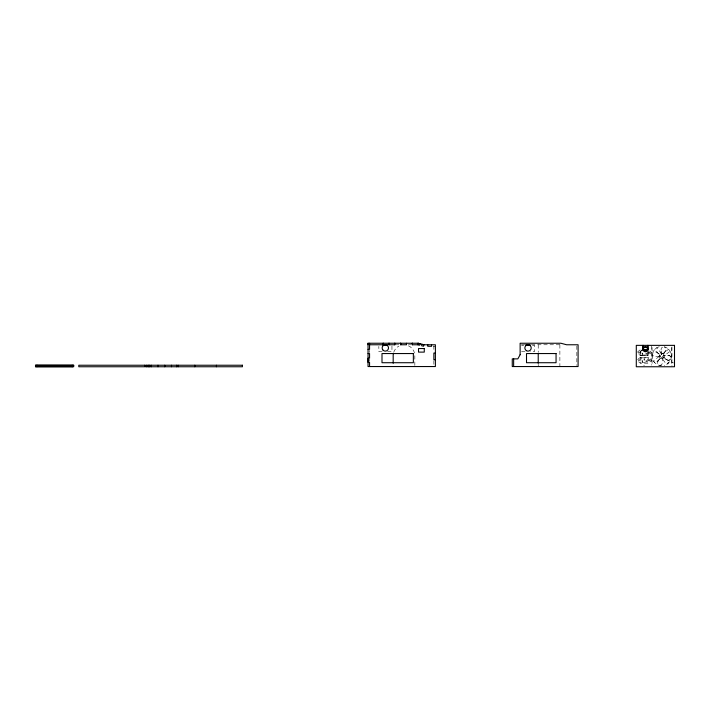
<?xml version="1.0" encoding="UTF-8"?>
<svg xmlns="http://www.w3.org/2000/svg" width="710" height="710" viewBox="0 0 710 710"><rect width="100%" height="100%" fill="white"/><g stroke="black" fill="none" stroke-linecap="round" stroke-linejoin="round"><path stroke-width="0.53" stroke-dasharray="3.55 2.66" d="M643.677 365.614L644.44 365.614M660.433 356.109L660.451 356.038A1.278 1.234 21.4 0 1 659.359 356.651L659.341 356.713A1.278 1.225 19.6 0 0 660.433 356.109L660.611 355.426A1.278 1.234 19.4 0 0 659.963 354.352L659.945 354.414A1.278 1.225 19.6 0 1 660.593 355.488L660.611 355.426M662.909 356.704L663.096 356.021A1.278 1.234 15.1 0 1 664.187 355.417L667.702 355.382A2.547 2.458 15.1 0 1 670.906 358.115A2.547 2.458 15.1 0 1 667.134 359.899L663.557 357.778A1.278 1.234 14.9 0 1 662.909 356.704L662.927 356.642A1.278 1.234 15.1 0 0 663.575 357.716L667.134 359.899M663.096 356.021L663.078 356.083A1.278 1.234 16.9 0 1 664.169 355.479L664.267 355.737A1.908 1.908 0 0 1 664.098 357.032L663.965 357.334M667.702 355.382L667.684 355.444A2.547 2.458 15.1 0 1 670.888 358.177A2.547 2.458 15.1 0 1 667.116 359.961M656.377 352.231L659.945 354.414M659.306 356.722L659.262 356.393A1.908 1.908 0 0 1 659.43 355.098L659.554 354.787M661.782 354.752L661.72 354.734A1.278 1.225 -71.6 0 1 661.179 353.66L661.081 350.128L661.116 353.642A1.278 1.225 -73.3 0 0 661.72 354.734L662.332 354.893A1.278 1.225 -73.3 0 0 663.406 354.246L665.59 350.687A2.547 2.449 -73.3 0 0 664.196 347.004M665.652 350.704L663.406 354.246M657.779 361.532L660.034 357.991A1.278 1.234 -71.9 0 1 661.108 357.343L661.729 357.503A1.278 1.234 -71.9 0 1 662.332 358.594L662.315 362.091A2.547 2.467 -71.9 0 1 659.572 365.295A2.547 2.467 -71.9 0 1 657.779 361.532L660.034 357.991M641.893 349.95L640.624 351.228L640.624 355.302L648.008 355.302L648.008 352.24M641.893 350.207L640.873 351.228L640.873 355.044L647.751 355.044L647.751 351.228M640.367 357.334L638.325 358.94A1.526 1.526 0 0 0 638.325 361.594L640.367 363.2L648.265 363.2L650.298 361.594A1.526 1.526 0 0 0 650.298 358.94L648.265 357.334L640.367 357.334L640.367 363.2M640.367 355.559L640.367 349.693L638.325 351.299A1.526 1.526 0 0 0 638.325 353.953L640.367 355.559L648.265 355.559L650.298 353.953A1.526 1.526 0 0 0 650.298 351.299L648.265 349.693M659.262 356.393L653.378 360.902L654.922 362.908L660.797 358.399A1.908 1.908 0 0 0 662.093 358.568L662.421 358.523M661.108 353.607L661.436 353.562A1.908 1.908 0 0 1 662.732 353.731L668.607 349.222L670.142 351.228L664.267 355.737M659.359 356.651L655.854 356.686A2.547 2.458 19.6 0 1 652.641 353.953A2.547 2.458 19.6 0 1 656.404 352.169M395.399 344.767L399.854 344.767M408.365 344.767L411.276 344.767M521.415 344.767L524.726 344.767M531.346 344.767L561.184 344.767M521.539 345.406L523.723 345.406M532.473 345.406L534.657 345.406L534.657 351.512L530.281 351.512M433.482 346.294L435.39 346.294M382.122 351.512L378.838 351.512L378.838 346.418M387.58 351.512L391.955 351.512L391.955 345.406M521.539 351.512L525.915 351.512M661.729 357.503L661.667 357.485A1.278 1.234 -70 0 1 662.279 358.577L662.332 358.594M660.486 358.266A2.547 2.547 0 0 0 664.311 356.065A2.547 2.547 0 0 0 660.486 353.855A2.547 2.547 0 0 0 660.486 358.266L660.797 358.399M661.436 353.562L656.928 347.678L654.922 349.222L659.43 355.098M664.098 357.032L668.607 362.908L666.601 364.443L662.093 358.568M671.953 346.95L671.953 366.253M671.447 347.456L671.447 365.748M652.082 347.456L652.082 365.748M651.576 345.877L651.576 365.18M648.265 350.669L648.265 355.559M648.265 357.334L648.265 363.2M646.482 353.136L646.482 354.405L645.967 354.405L645.967 353.136M576.84 346.01L576.84 365.464M559.879 344.767L559.879 366.546M538.224 344.767L538.224 352.391M538.224 364.363L538.224 366.546M433.863 345.859L433.863 351.539M433.863 360.76L433.863 366.546M414.835 365.455L414.835 355.657A10.827 10.827 0 0 0 408.01 345.601M369.564 350.385L369.564 352.524M369.564 359.207L369.564 361.328M661.152 350.145A2.547 2.449 -73.3 0 1 662.918 347.021M664.267 346.711A9.683 9.683 0 0 1 664.267 365.41M661.764 365.748A9.683 9.683 0 0 1 659.262 346.711M393.748 352.195A10.827 10.827 0 0 1 398.931 346.089M638.352 352.426C639.293 355.346 640.624 350.367 638.352 352.426M638.352 360.068C639.293 362.987 640.624 358.009 638.352 360.068M648.798 352.426C649.73 355.346 651.07 350.367 648.798 352.426M648.798 360.068C649.73 362.987 651.07 358.009 648.798 360.068M672.476 362.712L673.213 362.916L672.476 362.712M641.893 357.849L640.873 358.87L640.873 362.686L647.751 362.686L647.751 358.87L646.73 357.849L641.893 357.849M642.656 353.136L642.151 353.136L642.151 354.405L642.656 354.405L642.656 353.136M644.573 358.87L644.059 358.87L644.059 360.139L644.573 360.139L644.573 358.87M642.656 360.778L642.151 360.778L642.151 362.047L642.656 362.047L642.656 360.778M646.482 360.778L645.967 360.778L645.967 362.047L646.482 362.047L646.482 360.778"/><path stroke-width="1.06" d="M368.037 344.767L368.046 343.241L418.19 343.241L423.923 344.767L435.39 344.767L435.39 366.546L368.037 366.546L368.046 343.241M648.008 345.362L648.008 349.187L647.671 347.909A2.547 2.547 0 0 0 643.251 347.909L642.914 349.187L642.914 345.362M420.107 343.746L419.708 345.22L417.799 344.714L418.19 343.241L418.19 344.767L412.244 344.767L412.244 343.241M422.015 344.252L421.625 345.734L423.533 346.24L423.923 344.767M369.564 344.767L387.74 344.767M525.613 344.767L530.246 344.767M383.214 345.406L387.58 345.406M525.915 345.406L530.281 345.406M368.037 349.382L369.564 349.382L369.564 343.241M643.331 349.693L648.265 349.693M642.861 349.95L646.73 349.95M642.861 350.207L646.73 350.207M435.39 353.048L433.863 353.048L433.863 359.792L435.39 359.792M368.037 353.571L369.564 353.571L369.564 358.195L368.037 358.195L368.037 362.366L369.564 362.366L369.564 366.546M35.5 365.233L73.707 365.233L73.707 366.759L35.5 366.759L35.5 365.233L73.707 365.26M35.5 366.662L72.651 366.662M647.751 345.362L647.751 348.122M643.171 345.362L643.171 348.122M538.224 353.473L538.224 363.28M513.641 358.87L513.641 366.546M431.565 344.767L431.565 346.294L427.748 346.294L427.748 344.767M418.066 343.241L418.066 343.711M412.368 343.241L412.368 344.767M406.422 343.241L406.546 344.767L400.6 344.767L400.6 343.241M400.724 343.241L400.724 344.767M394.902 343.241L394.902 344.767L388.956 344.767L388.956 343.241M394.778 343.241L394.778 344.767M393.18 363.28L393.18 355.657A10.827 10.827 0 0 1 393.429 353.332M389.08 343.241L389.08 344.767M383.258 343.241L383.258 344.767M383.134 343.241L383.134 344.767M216.461 365.233L216.461 366.759M194.806 365.233L194.806 366.759M178.121 365.233L178.121 366.759M176.595 365.233L176.595 366.759M171.5 365.233L171.5 366.759M164.747 365.233L164.747 366.759M158.002 365.233L158.002 366.759M151.248 365.233L151.248 366.759M149.721 365.233L149.721 366.759M148.683 365.233L148.683 366.759M146.819 365.233L146.819 366.759M72.18 365.26L72.18 366.759M37.026 365.26L37.026 366.662M647.919 348.53A2.547 2.547 0 0 1 645.461 351.734A2.547 2.547 0 0 1 643.003 348.53M520.137 354.707L517.856 358.87L512.265 358.87L512.265 366.546L578.091 366.546L578.091 344.767L566.624 344.767L560.891 343.241L520.137 343.241L520.137 354.707M674.5 345.362L636.293 345.362L636.293 366.759L674.5 366.759L674.5 345.362M424.278 348.548L418.518 348.548L418.518 352.116L424.278 352.116L424.278 348.548M413.353 353.553L381.998 353.553L381.998 362.721L413.353 362.721L413.353 353.553M556.054 353.553L526.509 353.553L526.509 362.721L556.054 362.721L556.054 353.553M144.627 365.233L78.801 365.233L78.801 366.759L144.627 366.759L144.627 365.233M242.421 365.233L145.293 365.233L145.293 366.759L242.421 366.759L242.421 365.233M526.438 350.704A3.186 3.186 0 0 0 531.222 347.953A3.186 3.186 0 0 0 526.438 345.193A3.186 3.186 0 0 0 526.438 350.704M644.44 350.953A2.041 2.041 0 0 0 647.502 349.187A2.041 2.041 0 0 0 644.44 347.421A2.041 2.041 0 0 0 644.44 350.953M383.08 350.199A3.186 3.186 0 0 0 388.405 348.77A3.186 3.186 0 0 0 384.509 344.874A3.186 3.186 0 0 0 383.08 350.199"/></g></svg>
